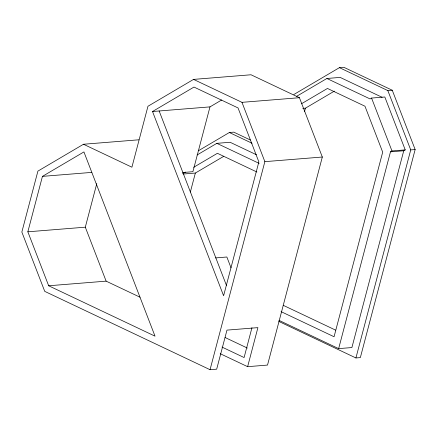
<?xml version="1.0" encoding="UTF-8"?>
<svg xmlns="http://www.w3.org/2000/svg" width="437" height="437" viewBox="0 0 437 437"><rect width="100%" height="100%" fill="white"/><g stroke="black" fill="none" stroke-linecap="round" stroke-linejoin="round"><path stroke-width="0.66" d="M27.848 231.807L42.449 176.368L83.926 151.923L155.02 336.162L48.671 285.771L27.848 231.807L85.308 227.18L96.785 183.622M221.657 99.997L209.978 106.885L192.897 171.703L182.732 172.522M190.352 192.056L195.355 173.047L223.722 156.331M210.05 369.702L264.86 161.652L241.972 102.34L193.553 79.397L147.963 106.262L131.908 167.202L83.489 144.254L37.904 171.118L21.85 232.058L44.738 291.37L210.05 369.702L216.681 369.172L226.967 330.121L257.912 327.63L247.626 366.676L220.248 353.708M304.556 111.457L305.419 108.185L334.36 91.131M251.952 327.728L244.097 357.548L222.023 347.087M193.553 79.397L251.018 74.771L299.438 97.713L322.32 157.025L267.515 365.075L247.626 366.676M278.932 320.326L338.648 348.622L390.487 151.83L391.978 150.951L405.236 149.886L384.828 96.992L371.565 98.063L370.079 98.937L326.898 78.48L296.701 96.277M405.236 149.886L403.75 150.76L351.905 347.552L338.648 348.622M278.817 321.424L355.92 357.958L410.731 149.907L387.843 90.596L339.423 67.653L293.833 94.518M339.423 67.653L343.843 67.298L392.262 90.24L415.15 149.552L360.345 357.603L355.92 357.958M152.513 111.511L193.99 87.067L238.039 107.939L258.862 161.903L223.602 295.745L152.513 111.511L209.978 106.885M198.387 150.765L229.365 132.509L233.784 132.154L250.33 139.998M197.092 154.971L216.839 143.336L230.102 142.271L256.47 154.764M182.677 173.773L185.572 172.069M193.673 167.289L217.407 153.305L256.89 172.014M301.421 103.798L327.466 88.449L364.966 106.218L382.692 152.152L334.065 336.747L281.062 311.636M326.898 78.48L340.161 77.409L382.107 97.287M241.972 102.34L299.438 97.713M387.843 90.596L392.262 90.24M302.765 108.403L305.419 108.185M83.489 144.254L138.922 139.791M42.449 176.368L91.803 172.391M264.86 161.652L322.32 157.025M410.731 149.907L415.15 149.552M390.487 151.83L403.75 150.76M183.425 174.008L195.355 173.047M215.588 257.912L226.858 257.005L231.026 267.799M48.671 285.771L106.131 281.144L140.048 297.215M229.365 132.509L252.04 143.254M216.839 143.336L259.152 163.383M283.231 305.31L335.616 330.132M225.142 337.533L247.342 348.054M371.565 98.063L391.978 150.951M159.144 110.976L226.552 285.672M85.308 227.18L106.131 281.144"/></g></svg>
